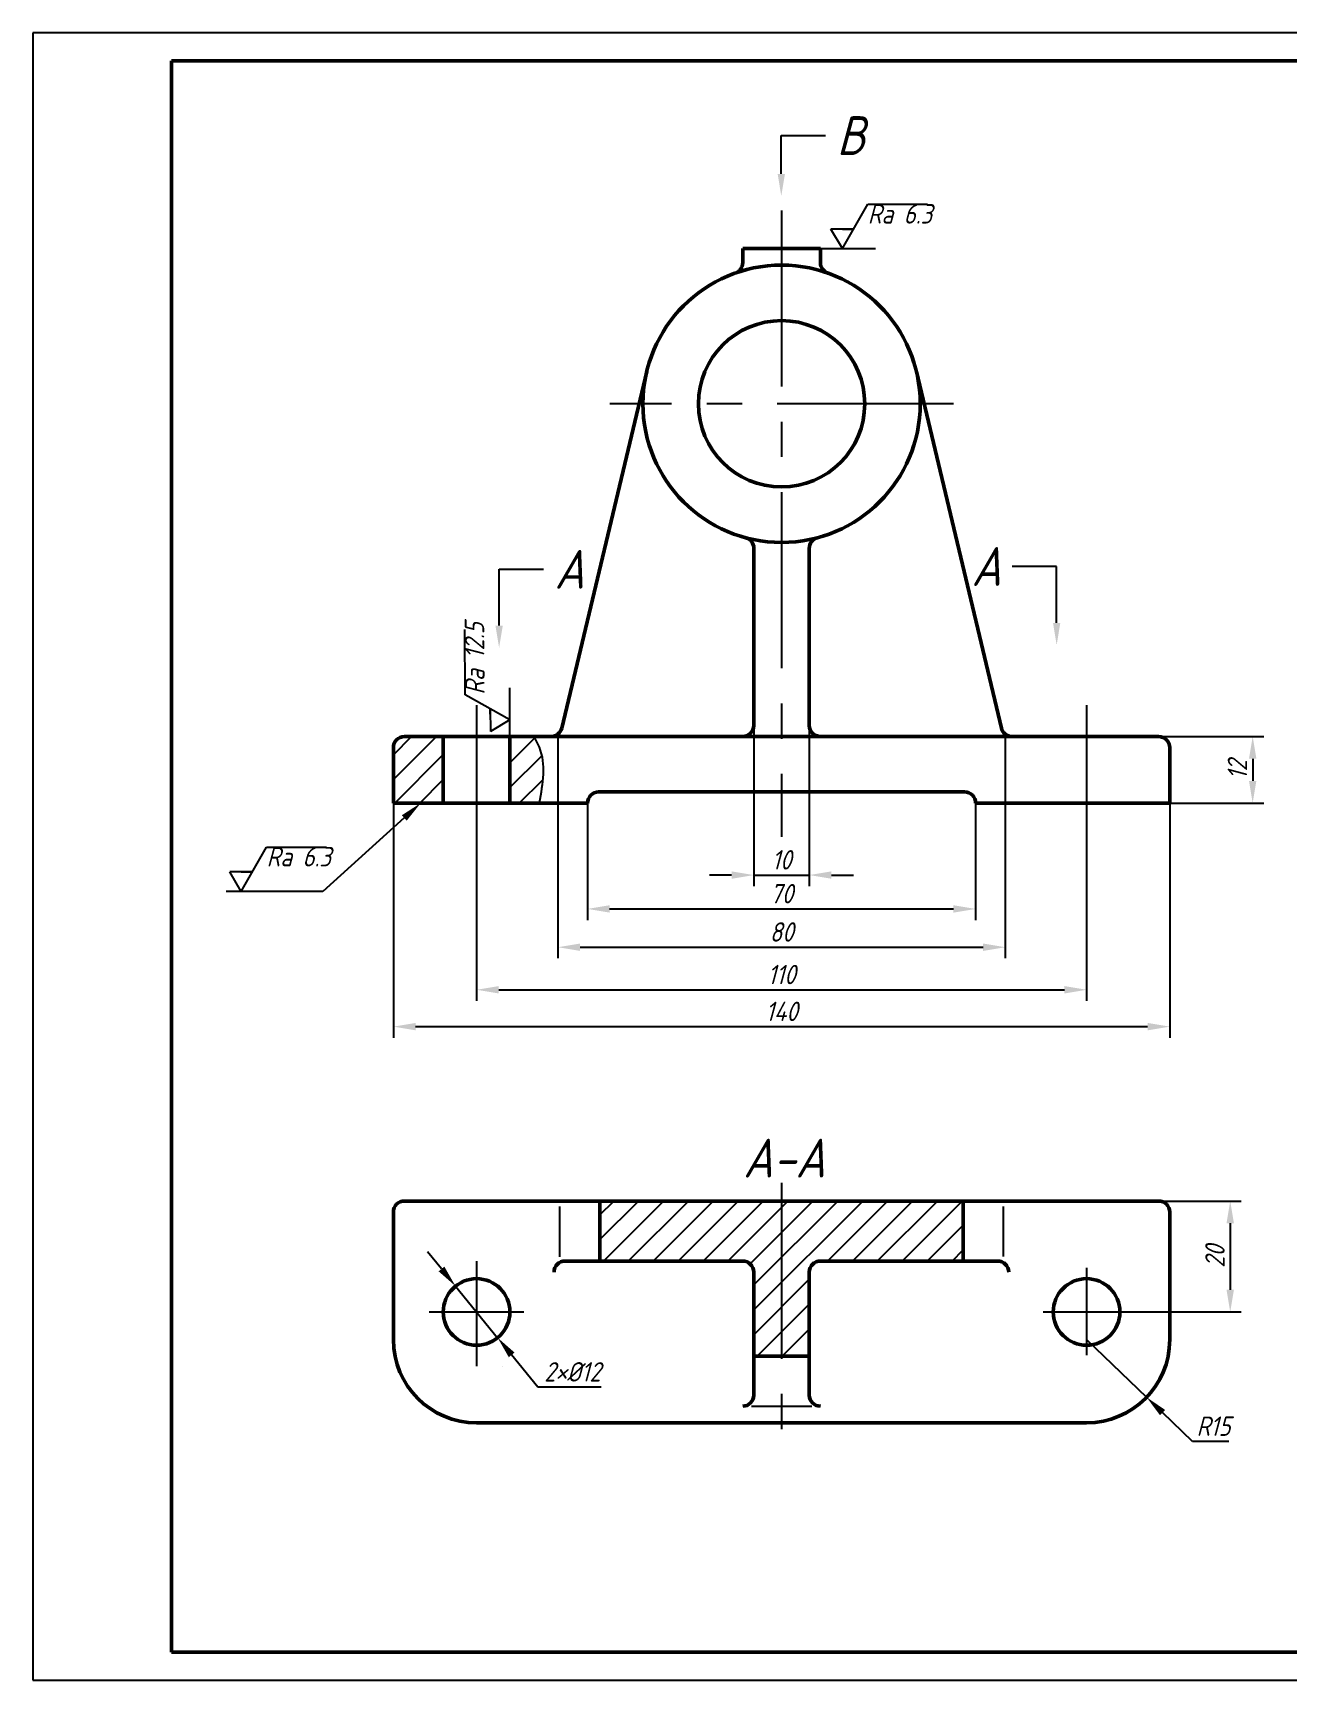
# Model space of a CAD drawing. Header units: millimetres. Extents: x 0 to 420, y 0 to 297.
# Drawn here: x 0 to 226.2, y 0 to 297 of the extents above; entities that cross this region are included whole.
import ezdxf
from ezdxf import colors
from ezdxf.entities.mleader import LeaderData, LeaderLine
from ezdxf.math import Vec2, Vec3

# ---------------------------------------------------------------- set-up
doc = ezdxf.new("R2010")
doc.units = ezdxf.units.MM
doc.linetypes.add('CENTER', pattern=[50.800000000000004, 31.75, -6.35, 6.35, -6.35])
for name, color, linetype, lineweight in [('剖面线', 3, 'Continuous', 25), ('尺寸标注', 7, 'Continuous', 25), ('点划线', 1, 'CENTER', 25), ('粗实线', 7, 'Continuous', 50), ('细实线', 3, 'Continuous', 25)]:
    doc.layers.add(name, color=color, linetype=linetype, lineweight=lineweight)
doc.styles.get("Standard").update_dxf_attribs({"font": 'arial.ttf'})
doc.styles.add('国标汉字3.5', font='gbeitc.shx', dxfattribs={"height": 3.5, "bigfont": 'gbcbig.shx'})
doc.dimstyles.new('国标尺寸', dxfattribs={"dimtxt": 3.5, "dimasz": 4, "dimexe": 2, "dimexo": 0, "dimgap": 1, "dimtad": 1, "dimtoh": 1, "dimdec": 0, "dimdsep": 46, "dimtxsty": '国标汉字3.5', "dimcen": 3.5, "dimaunit": 1, "dimadec": 0, "dimazin": 0, "dimtfac": 1, "dimtdec": 0, "dimtmove": 0, "dimatfit": 3, "dimfxl": 1, "dimarcsym": 2})

# ---------------------------------------------------------------- blocks, each defined once
blk = doc.blocks.new('*D1')
at = {"layer": 'Defpoints', "color": 0, "transparency": 16777216}
for p in [(65, 158.131109343597), (205, 158.131109343597), (205, 117.8228717202068)]:
    blk.add_point(p, dxfattribs=at)
at = {"layer": '尺寸标注', "color": 0, "lineweight": -2, "transparency": 16777216}
for p, q in [((65, 158.131109343597), (65, 115.8228717202068)), ((205, 158.131109343597), (205, 115.8228717202068)), ((69, 117.8228717202068), (201, 117.8228717202068))]:
    blk.add_line(p, q, dxfattribs=at)
at = {"layer": '尺寸标注', "color": 0, "transparency": 16777216}
for points in [[(69, 118.4895383868734), (69, 117.1562050535401), (65, 117.8228717202068)], [(201, 118.4895383868734), (201, 117.1562050535401), (205, 117.8228717202068)]]:
    blk.add_solid(points, dxfattribs=at)
at = {"layer": '尺寸标注', "color": 0, "transparency": 16777216, "insert": (135, 120.5728717202068), "char_height": 3.5, "attachment_point": 5, "style": '国标汉字3.5'}
blk.add_mtext('140', dxfattribs=at)
blk = doc.blocks.new('*D2')
at = {"layer": 'Defpoints', "color": 0, "transparency": 16777216}
for p in [(100, 158.131109343597), (170, 158.131109343597), (170, 139.0455702929867)]:
    blk.add_point(p, dxfattribs=at)
at = {"layer": '尺寸标注', "color": 0, "lineweight": -2, "transparency": 16777216}
for p, q in [((100, 158.131109343597), (100, 137.0455702929867)), ((170, 158.131109343597), (170, 137.0455702929867)), ((104, 139.0455702929867), (166, 139.0455702929867))]:
    blk.add_line(p, q, dxfattribs=at)
at = {"layer": '尺寸标注', "color": 0, "transparency": 16777216}
for points in [[(104, 139.7122369596533), (104, 138.37890362632), (100, 139.0455702929867)], [(166, 139.7122369596533), (166, 138.37890362632), (170, 139.0455702929867)]]:
    blk.add_solid(points, dxfattribs=at)
at = {"layer": '尺寸标注', "color": 0, "transparency": 16777216, "insert": (135, 141.7955702929867), "char_height": 3.5, "attachment_point": 5, "style": '国标汉字3.5'}
blk.add_mtext('70', dxfattribs=at)
blk = doc.blocks.new('*D3')
at = {"layer": 'Defpoints', "color": 0, "transparency": 16777216}
for p in [(80, 158.131109343597), (190, 158.131109343597), (190, 124.4683577152799)]:
    blk.add_point(p, dxfattribs=at)
at = {"layer": '尺寸标注', "color": 0, "lineweight": -2, "transparency": 16777216}
for p, q in [((80, 158.131109343597), (80, 122.4683577152799)), ((190, 158.131109343597), (190, 122.4683577152799)), ((84, 124.4683577152799), (186, 124.4683577152799))]:
    blk.add_line(p, q, dxfattribs=at)
at = {"layer": '尺寸标注', "color": 0, "transparency": 16777216}
for points in [[(84, 125.1350243819466), (84, 123.8016910486133), (80, 124.4683577152799)], [(186, 125.1350243819466), (186, 123.8016910486133), (190, 124.4683577152799)]]:
    blk.add_solid(points, dxfattribs=at)
at = {"layer": '尺寸标注', "color": 0, "transparency": 16777216, "insert": (135, 127.2183577152799), "char_height": 3.5, "attachment_point": 5, "style": '国标汉字3.5'}
blk.add_mtext('110', dxfattribs=at)
blk = doc.blocks.new('*D5')
at = {"layer": 'Defpoints', "color": 0, "transparency": 16777216}
for p in [(130, 172.131109343597), (140, 172.131109343597), (140, 145.152738800851)]:
    blk.add_point(p, dxfattribs=at)
at = {"layer": '尺寸标注', "color": 0, "lineweight": -2, "transparency": 16777216}
for p, q in [((130, 172.131109343597), (130, 143.152738800851)), ((140, 172.131109343597), (140, 143.152738800851)), ((126, 145.152738800851), (122, 145.152738800851)), ((130, 145.152738800851), (140, 145.152738800851)), ((144, 145.152738800851), (148, 145.152738800851))]:
    blk.add_line(p, q, dxfattribs=at)
at = {"layer": '尺寸标注', "color": 0, "transparency": 16777216}
for points in [[(126, 145.8194054675177), (126, 144.4860721341844), (130, 145.152738800851)], [(144, 145.8194054675177), (144, 144.4860721341844), (140, 145.152738800851)]]:
    blk.add_solid(points, dxfattribs=at)
at = {"layer": '尺寸标注', "color": 0, "transparency": 16777216, "insert": (135, 147.902738800851), "char_height": 3.5, "attachment_point": 5, "style": '国标汉字3.5'}
blk.add_mtext('10', dxfattribs=at)
blk = doc.blocks.new('*D17')
at = {"layer": 'Defpoints', "color": 0, "transparency": 16777216}
for p in [(76.20443582847906, 71.02475666115053), (83.79556417152092, 61.73095386146369)]:
    blk.add_point(p, dxfattribs=at)
at = {"layer": '尺寸标注', "color": 0, "lineweight": -2, "transparency": 16777216}
for p, q in [((73.67405971413177, 74.1226909277128), (71.14368359978448, 77.22062519427507)), ((76.20443582847906, 71.02475666115053), (83.79556417152092, 61.73095386146369)), ((91.07039550026936, 52.82439284509714), (86.3259402858682, 58.63301959490141)), ((102.4931896179164, 52.82439284509714), (91.07039550026936, 52.82439284509714))]:
    blk.add_line(p, q, dxfattribs=at)
at = {"layer": '尺寸标注', "color": 0, "transparency": 16777216}
for points in [[(74.19038209189216, 74.54442028010402), (73.1577373363714, 73.7009615753216), (76.20443582847906, 71.02475666115053)], [(86.84226266362859, 59.05474894729264), (85.80961790810782, 58.2112902425102), (83.79556417152092, 61.73095386146369)]]:
    blk.add_solid(points, dxfattribs=at)
at = {"layer": '尺寸标注', "color": 0, "transparency": 16777216, "insert": (97.28179255909288, 55.57439284509714), "char_height": 3.5, "attachment_point": 5, "style": '国标汉字3.5'}
blk.add_mtext('2×%%C12', dxfattribs=at)
blk = doc.blocks.new('*D18')
at = {"layer": 'Defpoints', "color": 0, "transparency": 16777216}
for p in [(190, 61.37785526130709), (200.823591409665, 50.99277610914748)]:
    blk.add_point(p, dxfattribs=at)
at = {"layer": '尺寸标注', "color": 0, "lineweight": -2, "transparency": 16777216}
for p, q in [((190, 61.37785526130709), (200.823591409665, 50.99277610914748)), ((209.1216781570749, 43.03088209249168), (203.7098824522424, 48.22342166857155)), ((215.6633448237416, 43.03088209249167), (209.1216781570749, 43.03088209249168))]:
    blk.add_line(p, q, dxfattribs=at)
at = {"layer": '尺寸标注', "color": 0, "transparency": 16777216}
blk.add_solid([(204.1714415256717, 48.70447017566777), (203.2483233788131, 47.74237316147533), (200.823591409665, 50.99277610914748)], dxfattribs=at)
at = {"layer": '尺寸标注', "color": 0, "transparency": 16777216, "insert": (212.8925114904083, 45.78088209249167), "char_height": 3.5, "attachment_point": 5, "style": '国标汉字3.5'}
blk.add_mtext('R15', dxfattribs=at)
blk = doc.blocks.new('*D19')
at = {"layer": 'Defpoints', "color": 0, "transparency": 16777216}
for p in [(190.0000000000001, 86.37785526130713), (190.0000000000001, 66.37785526130713), (215.9022293351351, 66.37785526130713)]:
    blk.add_point(p, dxfattribs=at)
at = {"layer": '尺寸标注', "color": 0, "lineweight": -2, "transparency": 16777216}
for p, q in [((190.0000000000001, 86.37785526130713), (217.9022293351351, 86.37785526130713)), ((215.9022293351351, 82.37785526130713), (215.9022293351351, 70.37785526130713)), ((190.0000000000001, 66.37785526130713), (217.9022293351351, 66.37785526130713))]:
    blk.add_line(p, q, dxfattribs=at)
at = {"layer": '尺寸标注', "color": 0, "transparency": 16777216}
for points in [[(215.2355626684684, 82.37785526130713), (216.5688960018017, 82.37785526130713), (215.9022293351351, 86.37785526130713)], [(215.2355626684684, 70.37785526130713), (216.5688960018017, 70.37785526130713), (215.9022293351351, 66.37785526130713)]]:
    blk.add_solid(points, dxfattribs=at)
at = {"layer": '尺寸标注', "color": 0, "transparency": 16777216, "insert": (213.152229335135, 76.37785526130706), "char_height": 3.5, "attachment_point": 5, "rotation": 90, "style": '国标汉字3.5'}
blk.add_mtext('20', dxfattribs=at)
blk = doc.blocks.new('*D21')
at = {"layer": 'Defpoints', "color": 0, "transparency": 16777216}
for p in [(203.0000000000001, 170.1311093435971), (205.0000000000001, 158.1311093435972), (219.9541395901786, 158.1311093435972)]:
    blk.add_point(p, dxfattribs=at)
at = {"layer": '尺寸标注', "color": 0, "lineweight": -2, "transparency": 16777216}
for p, q in [((203.0000000000001, 170.1311093435971), (221.9541395901786, 170.1311093435971)), ((219.9541395901786, 166.1311093435971), (219.9541395901786, 162.1311093435972)), ((205.0000000000001, 158.1311093435972), (221.9541395901786, 158.1311093435972))]:
    blk.add_line(p, q, dxfattribs=at)
at = {"layer": '尺寸标注', "color": 0, "transparency": 16777216}
for points in [[(219.2874729235119, 166.1311093435971), (220.6208062568452, 166.1311093435971), (219.9541395901786, 170.1311093435971)], [(219.2874729235119, 162.1311093435972), (220.6208062568452, 162.1311093435972), (219.9541395901786, 158.1311093435972)]]:
    blk.add_solid(points, dxfattribs=at)
at = {"layer": '尺寸标注', "color": 0, "transparency": 16777216, "insert": (217.2041395901785, 164.131109343597), "char_height": 3.5, "attachment_point": 5, "rotation": 90, "style": '国标汉字3.5'}
blk.add_mtext('12', dxfattribs=at)
blk = doc.blocks.new('*D26')
at = {"layer": 'Defpoints', "color": 0, "transparency": 16777216}
for p in [(94.66012964824964, 170.5615001502364), (175.3398703517504, 170.5615001502364), (175.3398703517504, 132.1423104901108)]:
    blk.add_point(p, dxfattribs=at)
at = {"layer": '尺寸标注', "color": 0, "lineweight": -2, "transparency": 16777216}
for p, q in [((94.66012964824964, 170.5615001502364), (94.66012964824964, 130.1423104901108)), ((175.3398703517504, 170.5615001502364), (175.3398703517504, 130.1423104901108)), ((98.66012964824964, 132.1423104901108), (171.3398703517504, 132.1423104901108))]:
    blk.add_line(p, q, dxfattribs=at)
at = {"layer": '尺寸标注', "color": 0, "transparency": 16777216}
for points in [[(98.66012964824964, 132.8089771567775), (98.66012964824964, 131.4756438234442), (94.66012964824964, 132.1423104901108)], [(171.3398703517504, 132.8089771567775), (171.3398703517504, 131.4756438234442), (175.3398703517504, 132.1423104901108)]]:
    blk.add_solid(points, dxfattribs=at)
at = {"layer": '尺寸标注', "color": 0, "transparency": 16777216, "insert": (135, 134.8923104901108), "char_height": 3.5, "attachment_point": 5, "style": '国标汉字3.5'}
blk.add_mtext('80', dxfattribs=at)

msp = doc.modelspace()

# ---------------------------------------------------------------- hatches: boundary and pattern name
at = {"layer": '剖面线'}
h = msp.add_hatch(dxfattribs=at)
h.set_pattern_fill('ANSI31', color=256)
h.set_pattern_definition([(45, (15, -8.868890656402982), (-2.245064030267288, 2.245064030267288), [])])
h.paths.add_polyline_path([(65, 158.131109343597), (74, 158.131109343597), (74, 170.131109343597), (65, 170.131109343597)])
edge = h.paths.add_edge_path()
edge.add_spline(control_points=[(91.28046846796497, 158.131109343597), (91.91322042468695, 161.639019319605), (92.68219346010392, 165.9021245594447), (90.64760568666104, 169.4846375238443), (90.28718506274708, 170.1192680739059)], knot_values=[0, 0, 0, 0, 10.06290943218846, 12.22928815784897, 12.22928815784897, 12.22928815784897, 12.22928815784897], degree=3, periodic=0)
edge.add_line((90.28050970328822, 170.131109343597), (86, 170.131109343597))
edge.add_line((86, 170.131109343597), (86, 158.131109343597))
edge.add_line((86, 158.131109343597), (91.28046846796497, 158.131109343597))
h = msp.add_hatch(dxfattribs=at)
h.set_pattern_fill('ANSI31', color=256)
h.set_pattern_definition([(45, (0, -0.3853731231997699), (-2.245064030267288, 2.245064030267288), [])])
h.paths.add_polyline_path([(102.2555951808998, 86.3778552613071), (102.2555951808998, 75.54721653477986), (128, 75.54721653477986, -0.4142135623730951), (130, 73.54721653477986), (130, 58.38051118646763), (140, 58.38051118646763), (140, 73.54721653477986, -0.4142135623730951), (142, 75.54721653477986), (167.7444048191002, 75.54721653477986), (167.7444048191002, 86.3778552613071)])

# ---------------------------------------------------------------- linework, layer by layer
at = {"layer": '尺寸标注'}
for p, q in [((145.9667947831386, 258.1335011446718), (150.5458812981083, 266.1257036292096)), ((150.5458812981083, 266.1257036292096), (150.5458812981083, 266.1335011446718)), ((150.5458812981083, 266.1257036292096), (161.33803525868, 266.1257036292096)), ((145.9667947831386, 258.1335011446718), (143.9091126312529, 261.6335011446718)), ((147.9720996829332, 261.6335011446718), (143.9091126312529, 261.6335011446718)), ((145.9667947831386, 261.6335011446718), (147.9720996829332, 261.6335011446718)), ((142, 258.131109343597), (151.9550319296879, 258.131109343597)), ((77.9602293908253, 177.6659970283989), (77.87239083318389, 189.4052517418835)), ((86, 170.131109343597), (86, 178.9053803989261)), ((77.9602293908253, 177.6659970283989), (77.95243209363474, 177.6659386853988)), ((85.98647004750876, 173.1468383913924), (77.96022939082528, 177.6659970283989)), ((82.48656802112828, 173.120650498431), (82.4715638182509, 175.1258992648029)), ((82.4715638182509, 175.1258992648029), (82.50196412396889, 171.0630259461362)), ((85.98647004750876, 173.1468383913924), (82.50196412396889, 171.0630259461362)), ((37.56194423842345, 142.2172486798925), (42.14103075339312, 150.2094511644304)), ((42.14103075339312, 150.2094511644304), (52.93318471396481, 150.2094511644304)), ((37.56194423842345, 142.2172486798925), (35.50426208653778, 145.7172486798925)), ((39.56724913821802, 145.7172486798925), (35.50426208653778, 145.7172486798925)), ((37.56194423842345, 145.7172486798925), (39.56724913821802, 145.7172486798925))]:
    msp.add_line(p, q, dxfattribs=at)
at = {"layer": '点划线'}
for p, q in [((135, 264.9954266444383), (135, 152.064720393636)), ((165.9767028332644, 230.131109343597), (104.0232971667356, 230.131109343597)), ((80, 175.7956157363169), (80, 152.064720393636)), ((190, 175.7956157363169), (190, 152.064720393636)), ((135, 89.68545722614647), (135, 42.08243569902868)), ((80, 75.54721653477986), (79.99999999999997, 56.57719011134782)), ((190, 74.31467414614097), (190, 58.58870901277464)), ((71.4274251602078, 66.3778552613071), (88.49623345086957, 66.37785526130712)), ((182.1460152275913, 66.3778552613071), (197.8138575956655, 66.3778552613071))]:
    msp.add_line(p, q, dxfattribs=at)
at = {"layer": '粗实线'}
for p, q in [((415, 292), (25, 292)), ((25, 292), (25, 5)), ((142, 258.131109343597), (128, 258.131109343597)), ((128, 258.131109343597), (128, 255.5869534663127)), ((142, 258.131109343597), (142, 255.5869534663127)), ((95.36615259883226, 171.6674363237148), (110.6811308772086, 235.9270220921246)), ((174.6338474011677, 171.6674363237148), (159.3188691227914, 235.9270220921246)), ((130, 204.0542997227864), (130, 172.131109343597)), ((140, 204.0542997227864), (140, 172.131109343597)), ((128, 170.131109343597), (67, 170.131109343597)), ((74, 170.131109343597), (74, 158.131109343597)), ((86, 170.131109343597), (86, 158.131109343597)), ((128, 170.131109343597), (142, 170.131109343597)), ((203, 170.131109343597), (142, 170.131109343597)), ((65, 168.131109343597), (65, 158.131109343597)), ((205, 168.131109343597), (205, 158.131109343597)), ((100, 158.131109343597), (65, 158.131109343597)), ((100, 158.131109343597), (100, 158.131109343597)), ((168, 160.131109343597), (102, 160.131109343597)), ((205, 158.131109343597), (170, 158.131109343597)), ((170, 158.131109343597), (170, 158.131109343597)), ((67, 86.3778552613071), (203, 86.3778552613071)), ((102.2555951808998, 86.3778552613071), (102.2555951808998, 75.54721653477986)), ((167.7444048191002, 86.3778552613071), (167.7444048191002, 75.54721653477986)), ((65, 84.3778552613071), (65, 61.3778552613071)), ((205, 84.3778552613071), (205, 61.3778552613071)), ((97, 75.54721653477986), (95.97655554153084, 75.54721653477986)), ((97, 75.54721653477986), (128, 75.54721653477986)), ((142, 75.54721653477986), (173, 75.54721653477986)), ((173, 75.54721653477986), (173.9669858033515, 75.54721653477986)), ((130, 73.54721653477986), (130, 51.3778552613071)), ((140, 73.54721653477986), (140, 51.3778552613071)), ((130, 58.38051118646763), (140, 58.38051118646763)), ((80, 46.3778552613071), (190, 46.3778552613071)), ((25, 5), (415, 5))]:
    msp.add_line(p, q, dxfattribs=at)
for centre, radius in [((135, 230.131109343597), 25), ((135, 230.131109343597), 15), ((80, 66.3778552613071), 6), ((190, 66.3778552613071), 6)]:
    msp.add_circle(centre, radius, dxfattribs=at)
for centre, radius, start, end in [((126, 255.5869534663127), 2, 289.4712206344906, 0), ((144, 255.5869534663127), 2, 180, 250.5287793655094), ((128, 204.0542997227864), 2, 0, 74.97388624088147), ((142, 204.0542997227864), 2, 105.0261137591191, 180), ((67, 168.131109343597), 2, 90, 180), ((93.42064306900895, 172.131109343597), 2, 270, 346.5947810891984), ((128, 172.131109343597), 2, 270, 0), ((142, 172.131109343597), 2, 180, 270), ((176.5793569309911, 172.131109343597), 2, 193.4052189108015, 270), ((203, 168.131109343597), 2, 0, 90), ((102, 158.131109343597), 2, 90, 179.9999999999999), ((168, 158.131109343597), 2, 0, 90), ((67, 84.3778552613071), 2, 90, 180), ((203, 84.3778552613071), 2, 0, 90), ((95.97655554153084, 73.54721653477986), 2, 90, 180), ((128, 73.54721653477986), 2, 0, 90), ((142, 73.54721653477986), 2, 90, 180), ((173.9669858033515, 73.54721653477986), 2, 0, 90), ((80, 61.3778552613071), 15, 180, 270), ((190, 61.3778552613071), 15, 270, 0), ((128, 51.3778552613071), 2, 270, 0), ((142, 51.3778552613071), 2, 180, 270)]:
    msp.add_arc(centre, radius, start, end, dxfattribs=at)
at = {"layer": '细实线'}
for p, q in [((420, 297), (0, 297)), ((0, 297), (0, 0)), ((95, 76.31362333747234), (94.99999999999999, 85.38412647302653)), ((175, 76.34982875729236), (175, 85.38412647302653)), ((84.674159298002, 56.57719011134782), (84.674159298002, 56.57719011134782)), ((129.5838191134821, 49.3778552613071), (140.4413769158218, 49.3778552613071)), ((0, 0), (420, 0))]:
    msp.add_line(p, q, dxfattribs=at)
msp.add_spline([(90.28718506274708, 170.1192680739059), (91.28046846796497, 168.1940187757855), (91.28046846796497, 158.131109343597)], degree=3, dxfattribs=at)

# ---------------------------------------------------------------- texts
at = {"layer": '尺寸标注', "attachment_point": 1, "style": '国标汉字3.5'}
for s, insert, char_height in [('Ra 6.3', (150.5458812981083, 266.1257036292096), 3.5), ('Ra 6.3', (42.14103075339312, 150.2094511644304), 3.5), ('A-A', (128.0786294666841, 97.621903090155), 7)]:
    msp.add_mtext(s, dxfattribs=dict(at, insert=insert, char_height=char_height))
at = {"layer": '尺寸标注', "insert": (77.9602293908253, 177.6659970283989), "char_height": 3.5, "attachment_point": 1, "rotation": 90.42870564047713, "style": '国标汉字3.5'}
msp.add_mtext('Ra 12.5', dxfattribs=at)

# ---------------------------------------------------------------- dimensions: what is measured, and where the dimension line sits
at = {"layer": '尺寸标注'}
dim = msp.add_linear_dim(base=(175.3398703517504, 132.1423104901108), p1=(94.66012964824964, 170.5615001502364), p2=(175.3398703517504, 170.5615001502364), text='80', dimstyle='国标尺寸', dxfattribs=at)
dim.commit()
dim.dimension.update_dxf_attribs({"geometry": '*D26', "text_midpoint": (135, 132.1423104901108), "dimtype": 160})
dim = msp.add_linear_dim(base=(140, 145.152738800851), p1=(130, 172.131109343597), p2=(140, 172.131109343597), dimstyle='国标尺寸', dxfattribs=at)
dim.commit()
dim.dimension.update_dxf_attribs({"geometry": '*D5', "text_midpoint": (135, 147.902738800851)})
for base, p1, p2, picture, middle in [((219.9541395901786, 158.1311093435972), (203, 170.131109343597), (205, 158.1311093435971), '*D21', (217.2041395901785, 164.131109343597)), ((215.9022293351351, 66.37785526130713), (190, 86.3778552613071), (190, 66.3778552613071), '*D19', (213.152229335135, 76.37785526130706))]:
    dim = msp.add_linear_dim(base=base, p1=p1, p2=p2, angle=90, dimstyle='国标尺寸', dxfattribs=at)
    dim.commit()
    dim.dimension.update_dxf_attribs({"geometry": picture, "text_midpoint": middle})
for base, p1, p2, picture, middle in [((205, 117.8228717202068), (65, 158.131109343597), (205, 158.131109343597), '*D1', (135, 117.8228717202068)), ((190, 124.4683577152799), (80, 158.131109343597), (190, 158.131109343597), '*D3', (135, 124.4683577152799)), ((170, 139.0455702929867), (100, 158.131109343597), (170, 158.131109343597), '*D2', (135, 139.0455702929867))]:
    dim = msp.add_linear_dim(base=base, p1=p1, p2=p2, dimstyle='国标尺寸', dxfattribs=at)
    dim.commit()
    dim.dimension.update_dxf_attribs({"geometry": picture, "text_midpoint": middle, "dimtype": 160})
dim = msp.add_diameter_dim_2p(p1=(76.20443582847906, 71.02475666115053), p2=(83.79556417152092, 61.73095386146369), text='2×%%C12', dimstyle='国标尺寸', dxfattribs=at)
dim.commit()
dim.dimension.update_dxf_attribs({"geometry": '*D17', "text_midpoint": (97.28179255909288, 55.57439284509714)})
dim = msp.add_radius_dim(center=(190, 61.37785526130709), mpoint=(200.823591409665, 50.99277610914748), dimstyle='国标尺寸', dxfattribs=at)
dim.commit()
dim.dimension.update_dxf_attribs({"geometry": '*D18', "text_midpoint": (212.8925114904083, 45.78088209249167)})

# ---------------------------------------------------------------- leaders
ml = msp.add_multileader_mtext('Standard', dxfattribs=at)
ml.set_content('B', color=256, style='国标汉字3.5')
ml.set_leader_properties()
ml.build(insert=Vec2(0, 0))
ctx = ml.context
ctx.base_point, ctx.char_height, ctx.plane_origin = Vec3(142.9494259431663, 278.4944366109175), 7, Vec3(134.9494259431663, 267.5889652309252)
notes = []
notes.append((ctx, [(0, (1, 1, 0), (134.9494259431663, 278.4944366109175), (1, 0), 8, [(0, [(134.9494259431663, 267.5889652309252)], 0, [])])]))
ctx.mtext.insert, ctx.mtext.flow_direction = Vec3(144.9494259431663, 281.9944366109175), 5
ml = msp.add_multileader_mtext('Standard', dxfattribs=at)
ml.set_content('A', color=256, style='国标汉字3.5')
ml.set_leader_properties()
ml.build(insert=Vec2(0, 0))
ctx = ml.context
ctx.base_point, ctx.char_height, ctx.plane_origin = Vec3(92.06487032272557, 200.2977913419084), 7, Vec3(84.06487032272557, 186.1260192191573)
notes.append((ctx, [(0, (1, 1, 0), (84.06487032272557, 200.2977913419084), (1, 0), 8, [(0, [(84.06487032272557, 186.1260192191573)], 0, [])])]))
ctx.mtext.insert, ctx.mtext.flow_direction = Vec3(94.06487032272557, 203.7977913419084), 5
ml = msp.add_multileader_mtext('Standard', dxfattribs=at)
ml.set_content('A', color=256, style='国标汉字3.5')
ml.set_leader_properties()
ml.build(insert=Vec2(0, 0))
ctx = ml.context
ctx.base_point, ctx.char_height, ctx.plane_origin = Vec3(169.1060944102473, 200.8020655891023), 7, Vec3(184.6060944102473, 186.6302934663513)
ctx.text_align_type = 2
notes.append((ctx, [(0, (1, 1, 0), (184.6060944102473, 200.8020655891023), (-1, 0), 8, [(0, [(184.6060944102473, 186.6302934663513)], 0, [])])]))
ctx.mtext.insert, ctx.mtext.alignment, ctx.mtext.flow_direction = Vec3(174.6060944102473, 204.3020655891023), 3, 5
ml = msp.add_multileader_mtext('Standard', dxfattribs=at)
ml.set_content('', color=256)
ml.set_leader_properties()
ml.build(insert=Vec2(0, 0))
ctx = ml.context
ctx.base_point, ctx.plane_origin = Vec3(30.84533619071317, 142.1622305157489), Vec3(61.07802322843611, 158.131109343597)
ctx.text_align_type = 2
notes.append((ctx, [(0, (1, 1, 0), (52.26189307410846, 142.1622305157489), (-1, 0), 17.41655688339529, [(0, [(69.92742107075105, 158.131109343597)], 0, [])])]))
ctx.mtext.insert, ctx.mtext.alignment, ctx.mtext.flow_direction = Vec3(32.84533619071317, 144.1622305157489), 3, 5
for ctx, leaders in notes:
    for number, flags, end, landing, length, lines in leaders:
        leader = LeaderData()
        leader.index, (leader.has_last_leader_line, leader.has_dogleg_vector, leader.attachment_direction) = number, flags
        leader.last_leader_point, leader.dogleg_vector, leader.dogleg_length = Vec3(end), Vec3(landing), length
        for number, points, colour, breaks in lines:
            line = LeaderLine()
            line.index, line.vertices, line.color, line.breaks = number, Vec3.list(points), colors.encode_raw_color(colour), breaks
            leader.lines.append(line)
        ctx.leaders.append(leader)

doc.saveas('drawing.dxf')
